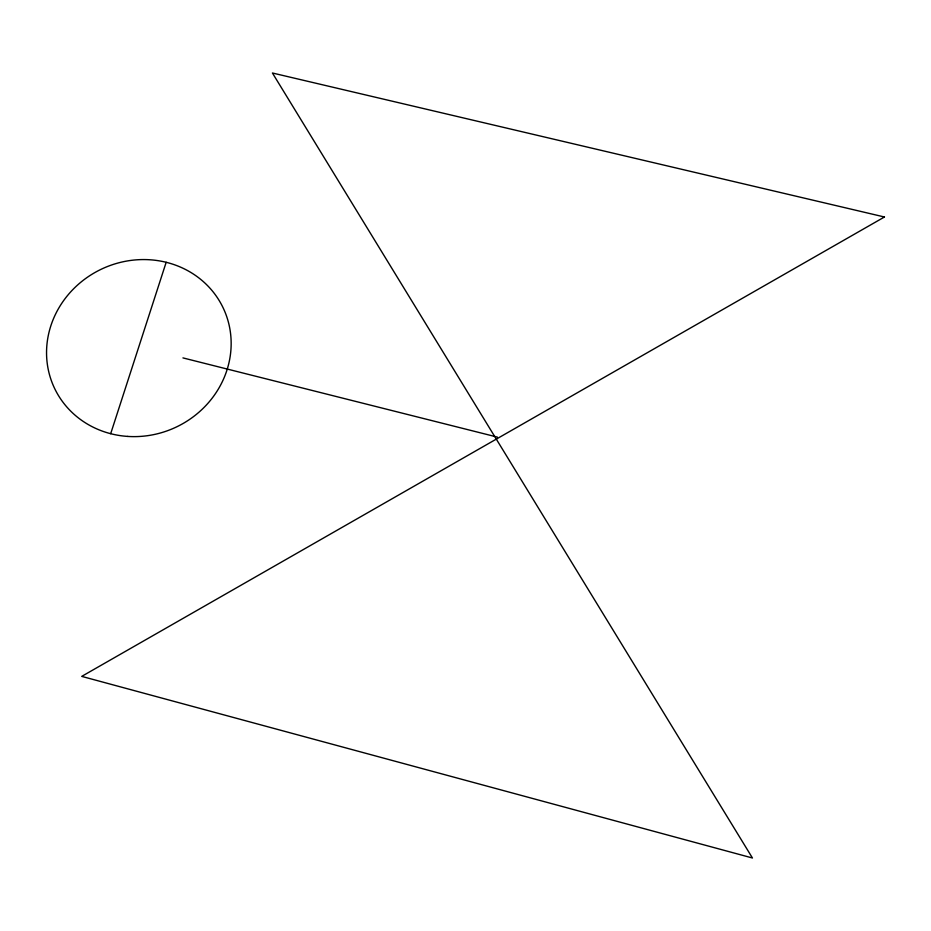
<?xml version="1.0" encoding="UTF-8"?>
<svg xmlns="http://www.w3.org/2000/svg" width="931" height="931" viewBox="0 0 931 931"><rect width="100%" height="100%" fill="white"/><g stroke="black" fill="none" stroke-linecap="round" stroke-linejoin="round"><path stroke-width="1.4" d="M110.684 433.695L166.172 262.286M182.941 357.9L497.398 437.116M884.45 216.993L81.73 676.383L752.446 857.998L272.422 73.002L884.45 216.993M127.71 436.418A93.403 87.374 -25.6 0 0 223.777 309.22A93.403 87.374 -25.6 0 0 65.065 298.653A93.403 87.374 -25.6 0 0 127.71 436.418"/></g></svg>
